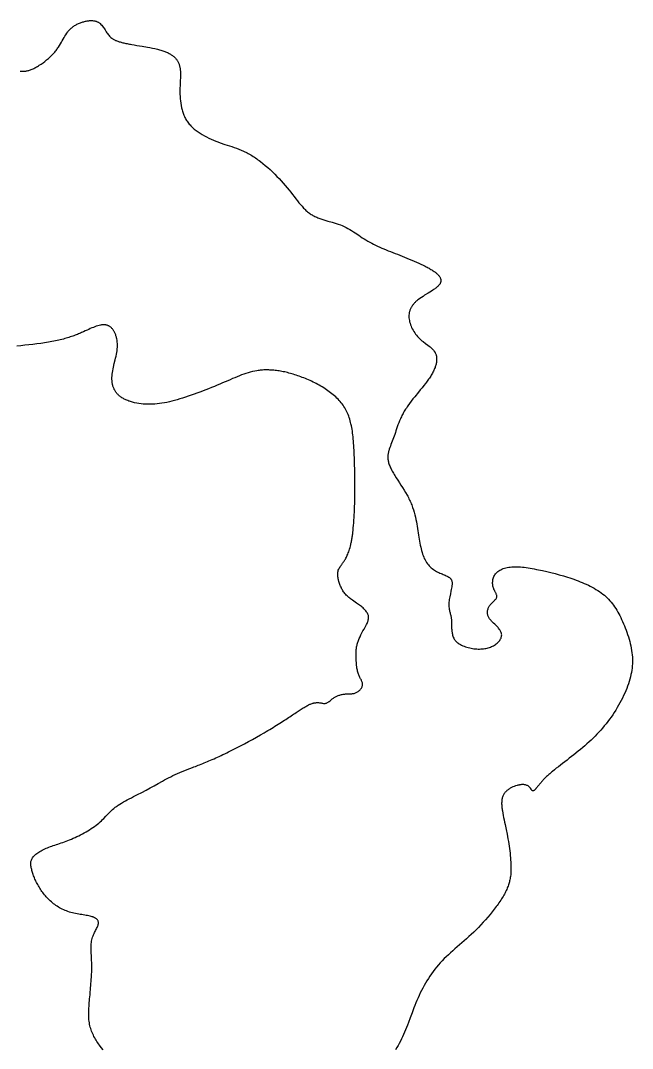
# Model space of a CAD drawing. Header units: millimetres. Extents: x -534 to 2364, y 496 to 5085.
# Drawn here: x 833 to 2199, y 2790 to 5085 of the extents above; entities that cross this region are included whole.
import ezdxf

# ---------------------------------------------------------------- set-up
doc = ezdxf.new("R2010")
doc.units = ezdxf.units.MM
doc.layers.add('192', color=7, linetype='Continuous')

msp = doc.modelspace()

# ---------------------------------------------------------------- linework, layer by layer
at = {"layer": '192', "elevation": 192}
for points in [[(831.8, 4971.8), (834.9, 4971.5), (838, 4971.4), (839.6, 4971.5), (841.1, 4971.6), (842.8, 4971.7), (844.4, 4971.9), (846.1, 4972.2), (847.7, 4972.5), (849.5, 4972.9), (851.2, 4973.4), (853, 4973.9), (854.8, 4974.5), (856.7, 4975.2), (858.6, 4976), (860.5, 4976.8), (862.5, 4977.7), (864.4, 4978.7), (866.4, 4979.8), (868.5, 4980.9), (870.5, 4982.1), (872.6, 4983.3), (874.6, 4984.6), (878.7, 4987.3), (882.9, 4990.3), (886.9, 4993.3), (890.9, 4996.6), (894.9, 4999.9), (898.7, 5003.4), (902.3, 5007), (905.7, 5010.6), (907.4, 5012.4), (909, 5014.2), (910.5, 5016.1), (912, 5017.9), (913.4, 5019.7), (914.8, 5021.6), (916.1, 5023.4), (917.3, 5025.2), (919.7, 5028.9), (921.9, 5032.5), (923.9, 5036.1), (925.9, 5039.6), (927.9, 5043.1), (929.8, 5046.4), (931.7, 5049.7), (933.7, 5053), (935.8, 5056.1), (937.9, 5059.1), (939.1, 5060.5), (940.3, 5062), (941.5, 5063.3), (942.8, 5064.7), (944.2, 5066), (945.6, 5067.3), (947.1, 5068.6), (948.6, 5069.8), (950.2, 5070.9), (951.8, 5072.1), (953.5, 5073.1), (955.2, 5074.2), (957, 5075.2), (958.7, 5076.1), (960.6, 5077), (962.4, 5077.9), (964.3, 5078.7), (966.2, 5079.5), (968.1, 5080.2), (970, 5080.9), (971.9, 5081.5), (973.8, 5082), (975.7, 5082.5), (977.6, 5083), (979.5, 5083.4), (981.4, 5083.7), (983.2, 5084), (985.1, 5084.2), (986.9, 5084.4), (988.7, 5084.5), (990.4, 5084.5), (992.1, 5084.5), (993.7, 5084.4), (995.3, 5084.2), (996.9, 5084), (998.4, 5083.7), (999.8, 5083.4), (1001.2, 5083), (1002.5, 5082.5), (1003.8, 5081.9), (1005, 5081.4), (1006.2, 5080.7), (1007.3, 5080), (1008.4, 5079.3), (1009.4, 5078.5), (1010.4, 5077.7), (1012.3, 5075.9), (1014.1, 5074.1), (1015.7, 5072.1), (1017.3, 5070), (1018.7, 5067.9), (1021.5, 5063.6), (1024.1, 5059.4), (1025.4, 5057.4), (1026.7, 5055.4), (1028.1, 5053.5), (1029.5, 5051.7), (1031, 5050), (1032.7, 5048.3), (1034.5, 5046.7), (1036.5, 5045.2), (1037.5, 5044.5), (1038.6, 5043.7), (1039.8, 5043), (1041, 5042.3), (1042.3, 5041.6), (1043.6, 5041), (1045, 5040.3), (1046.5, 5039.7), (1048, 5039.1), (1049.7, 5038.5), (1051.4, 5037.9), (1053.2, 5037.3), (1055, 5036.7), (1057, 5036.2), (1059, 5035.6), (1061.2, 5035.1), (1063.4, 5034.6), (1065.7, 5034), (1068.1, 5033.5), (1070.6, 5033), (1073.1, 5032.6), (1075.8, 5032.1), (1078.4, 5031.6), (1081.2, 5031.1), (1086.7, 5030.2), (1092.5, 5029.2), (1098.3, 5028.3), (1104.2, 5027.3), (1115.9, 5025.3), (1121.7, 5024.2), (1127.4, 5023.1), (1132.9, 5021.9), (1135.6, 5021.2), (1138.2, 5020.6), (1140.7, 5019.9), (1143.2, 5019.3), (1145.6, 5018.5), (1148, 5017.8), (1150.2, 5017.1), (1152.4, 5016.3), (1154.6, 5015.5), (1156.6, 5014.7), (1158.6, 5013.8), (1160.5, 5013), (1162.4, 5012.1), (1164.2, 5011.1), (1165.9, 5010.2), (1167.6, 5009.2), (1169.2, 5008.2), (1170.7, 5007.2), (1172.2, 5006.2), (1173.6, 5005.1), (1174.9, 5004), (1176.2, 5002.9), (1177.4, 5001.7), (1178.5, 5000.6), (1179.6, 4999.4), (1180.6, 4998.1), (1181.6, 4996.9), (1182.5, 4995.6), (1183.3, 4994.3), (1184.1, 4992.9), (1184.8, 4991.6), (1185.5, 4990.2), (1186.1, 4988.7), (1186.7, 4987.3), (1187.2, 4985.8), (1187.6, 4984.3), (1188, 4982.7), (1188.3, 4981.1), (1188.6, 4979.5), (1188.9, 4977.9), (1189.3, 4974.5), (1189.5, 4971), (1189.6, 4967.4), (1189.6, 4963.7), (1189.6, 4959.8), (1189.5, 4955.9), (1189.3, 4951.8), (1189.1, 4947.6), (1188.9, 4943.3), (1188.8, 4938.8), (1188.7, 4934.3), (1188.6, 4929.6), (1188.6, 4924.8), (1188.7, 4919.9), (1188.9, 4915), (1189.3, 4910), (1189.8, 4905), (1190.4, 4899.9), (1191.3, 4894.9), (1192.3, 4889.9), (1192.9, 4887.4), (1193.5, 4885), (1194.2, 4882.5), (1195, 4880.1), (1195.8, 4877.7), (1196.7, 4875.3), (1197.6, 4873), (1198.7, 4870.7), (1199.8, 4868.4), (1200.9, 4866.1), (1202.1, 4863.9), (1203.4, 4861.7), (1204.8, 4859.6), (1206.3, 4857.5), (1207.8, 4855.5), (1209.4, 4853.5), (1211.1, 4851.5), (1212.9, 4849.6), (1214.7, 4847.8), (1216.6, 4845.9), (1218.5, 4844.2), (1220.5, 4842.4), (1222.6, 4840.7), (1224.7, 4839.1), (1226.8, 4837.5), (1229, 4835.9), (1231.3, 4834.3), (1233.6, 4832.8), (1235.9, 4831.4), (1238.2, 4829.9), (1243.1, 4827.2), (1248, 4824.6), (1253, 4822.1), (1258.1, 4819.8), (1263.3, 4817.6), (1268.4, 4815.5), (1273.6, 4813.6), (1278.7, 4811.7), (1289, 4808.2), (1299.4, 4804.8), (1304.5, 4803.1), (1309.7, 4801.3), (1314.9, 4799.4), (1320.1, 4797.4), (1325.4, 4795.2), (1330.7, 4792.9), (1333.3, 4791.7), (1336, 4790.4), (1338.6, 4789), (1341.3, 4787.6), (1344, 4786.1), (1346.7, 4784.6), (1349.4, 4783), (1352.1, 4781.3), (1354.8, 4779.6), (1357.5, 4777.8), (1360.2, 4775.9), (1362.9, 4773.9), (1365.7, 4771.9), (1368.4, 4769.9), (1373.8, 4765.6), (1379.2, 4761.1), (1384.6, 4756.5), (1389.9, 4751.8), (1395.1, 4746.9), (1400.2, 4741.9), (1405.2, 4736.8), (1410.1, 4731.7), (1414.9, 4726.6), (1419.5, 4721.4), (1423.9, 4716.3), (1428.2, 4711.2), (1432.2, 4706.2), (1436.2, 4701.2), (1439.9, 4696.3), (1443.6, 4691.6), (1447.2, 4686.9), (1450.8, 4682.4), (1454.3, 4678), (1457.7, 4673.9), (1461.2, 4669.9), (1463, 4667.9), (1464.7, 4666.1), (1466.5, 4664.2), (1468.3, 4662.5), (1470.1, 4660.8), (1471.9, 4659.1), (1473.8, 4657.5), (1475.7, 4656), (1477.6, 4654.6), (1479.6, 4653.2), (1481.5, 4651.9), (1483.6, 4650.6), (1485.6, 4649.5), (1487.7, 4648.3), (1489.8, 4647.3), (1492, 4646.3), (1494.1, 4645.3), (1496.3, 4644.4), (1500.8, 4642.7), (1505.3, 4641.2), (1509.9, 4639.8), (1514.6, 4638.4), (1519.2, 4637.1), (1528.6, 4634.5), (1533.2, 4633.2), (1537.8, 4631.8), (1542.3, 4630.2), (1546.8, 4628.6), (1551.1, 4626.8), (1555.4, 4624.8), (1559.6, 4622.7), (1563.8, 4620.4), (1567.9, 4618), (1571.9, 4615.6), (1575.9, 4613.1), (1579.9, 4610.5), (1587.9, 4605.2), (1595.9, 4599.9), (1600, 4597.3), (1604.1, 4594.8), (1608.3, 4592.3), (1612.5, 4589.9), (1616.8, 4587.6), (1621.2, 4585.3), (1625.6, 4583.1), (1630.1, 4581), (1634.7, 4578.9), (1639.4, 4576.8), (1644.1, 4574.8), (1648.9, 4572.8), (1653.8, 4570.8), (1658.8, 4568.8), (1663.8, 4566.8), (1668.9, 4564.8), (1674.1, 4562.8), (1679.3, 4560.7), (1684.6, 4558.6), (1690, 4556.4), (1700.7, 4552.1), (1706.1, 4549.8), (1711.4, 4547.6), (1716.6, 4545.3), (1721.8, 4543), (1726.8, 4540.7), (1731.6, 4538.4), (1736.3, 4536.1), (1738.5, 4534.9), (1740.7, 4533.8), (1742.9, 4532.6), (1745, 4531.5), (1747, 4530.3), (1748.9, 4529.2), (1750.8, 4528), (1752.6, 4526.9), (1754.3, 4525.8), (1756, 4524.6), (1757.6, 4523.5), (1759.1, 4522.4), (1760.5, 4521.3), (1761.8, 4520.1), (1763.1, 4519), (1764.2, 4517.9), (1765.3, 4516.8), (1766.3, 4515.7), (1767.2, 4514.6), (1768, 4513.5), (1768.8, 4512.4), (1769.4, 4511.3), (1770, 4510.2), (1770.5, 4509.1), (1770.8, 4508.1), (1771.1, 4507), (1771.3, 4505.9), (1771.4, 4504.8), (1771.4, 4503.7), (1771.3, 4502.6), (1771.1, 4501.5), (1770.8, 4500.4), (1770.5, 4499.3), (1770, 4498.3), (1769.4, 4497.2), (1768.7, 4496.1), (1767.9, 4495), (1767, 4493.9), (1766.1, 4492.8), (1765, 4491.7), (1763.8, 4490.6), (1762.5, 4489.5), (1761.2, 4488.4), (1759.8, 4487.3), (1758.3, 4486.1), (1756.7, 4485), (1755.1, 4483.9), (1753.4, 4482.8), (1750, 4480.5), (1746.3, 4478.2), (1742.6, 4475.9), (1735.1, 4471.3), (1731.4, 4468.9), (1727.8, 4466.5), (1724.3, 4464.1), (1721, 4461.7), (1719.4, 4460.4), (1717.9, 4459.2), (1716.4, 4457.9), (1715, 4456.7), (1713.7, 4455.4), (1712.5, 4454.2), (1711.3, 4452.9), (1710.1, 4451.6), (1709.1, 4450.3), (1708.1, 4449), (1707.1, 4447.7), (1706.3, 4446.3), (1705.5, 4445), (1704.7, 4443.7), (1704, 4442.3), (1703.4, 4441), (1702.8, 4439.6), (1702.2, 4438.2), (1701.8, 4436.8), (1701.4, 4435.4), (1701, 4434), (1700.7, 4432.6), (1700.4, 4431.2), (1700.2, 4429.8), (1700, 4426.9), (1699.9, 4423.9), (1700.1, 4421), (1700.4, 4418), (1700.9, 4414.9), (1701.6, 4411.9), (1702.5, 4408.8), (1703.5, 4405.7), (1704.7, 4402.6), (1706, 4399.5), (1707.5, 4396.5), (1709.1, 4393.5), (1710.9, 4390.5), (1712.8, 4387.6), (1714.8, 4384.8), (1716.9, 4382), (1719.2, 4379.4), (1721.5, 4376.9), (1724, 4374.4), (1726.5, 4372.1), (1729.1, 4369.9), (1731.8, 4367.8), (1737.2, 4363.8), (1742.4, 4359.9), (1745, 4358), (1747.4, 4356), (1749.8, 4354), (1752, 4351.9), (1754, 4349.8), (1754.9, 4348.7), (1755.8, 4347.5), (1756.7, 4346.4), (1757.4, 4345.2), (1758.2, 4343.9), (1758.8, 4342.7), (1759.4, 4341.4), (1760, 4340), (1760.5, 4338.6), (1760.9, 4337.2), (1761.2, 4335.8), (1761.5, 4334.3), (1761.7, 4332.8), (1761.8, 4331.2), (1761.9, 4329.6), (1761.9, 4328), (1761.9, 4326.3), (1761.7, 4324.6), (1761.5, 4322.9), (1761.3, 4321.1), (1760.9, 4319.3), (1760.5, 4317.5), (1760, 4315.6), (1759.5, 4313.7), (1758.9, 4311.8), (1758.2, 4309.9), (1757.4, 4307.9), (1756.6, 4305.9), (1755.6, 4303.8), (1754.7, 4301.7), (1753.6, 4299.6), (1752.5, 4297.5), (1751.2, 4295.3), (1749.9, 4293.1), (1748.6, 4290.9), (1747.1, 4288.7), (1745.6, 4286.4), (1744, 4284.1), (1742.4, 4281.7), (1740.6, 4279.4), (1738.9, 4277), (1737, 4274.6), (1733.3, 4269.8), (1729.3, 4264.9), (1725.3, 4259.9), (1721.2, 4254.9), (1713, 4244.8), (1709, 4239.8), (1705.1, 4234.7), (1701.3, 4229.7), (1697.6, 4224.7), (1695.9, 4222.2), (1694.2, 4219.7), (1692.6, 4217.2), (1691.1, 4214.7), (1689.6, 4212.3), (1688.2, 4209.9), (1686.8, 4207.4), (1685.6, 4205), (1684.3, 4202.6), (1683.2, 4200.3), (1682.1, 4197.9), (1681, 4195.6), (1679, 4191), (1677.2, 4186.4), (1675.5, 4181.9), (1673.9, 4177.5), (1672.4, 4173.2), (1671, 4168.9), (1669.7, 4164.8), (1668.3, 4160.7), (1667, 4156.7), (1665.7, 4152.9), (1664.3, 4149.1), (1662.8, 4145.4), (1661.3, 4141.8), (1659.9, 4138.2), (1658.5, 4134.7), (1657.2, 4131.2), (1656, 4127.7), (1655, 4124.2), (1654.5, 4122.4), (1654.1, 4120.6), (1653.7, 4118.8), (1653.5, 4117), (1653.2, 4115.1), (1653.1, 4113.3), (1653, 4111.4), (1653, 4109.5), (1653, 4107.6), (1653.2, 4105.6), (1653.4, 4103.6), (1653.8, 4101.6), (1654.2, 4099.5), (1654.7, 4097.4), (1655.4, 4095.2), (1656.1, 4093), (1657, 4090.8), (1657.9, 4088.5), (1659, 4086.2), (1660.1, 4083.8), (1661.4, 4081.4), (1662.7, 4079), (1664, 4076.5), (1665.5, 4074), (1667, 4071.5), (1668.5, 4068.9), (1671.8, 4063.7), (1675.1, 4058.4), (1678.6, 4053), (1682.1, 4047.6), (1685.6, 4042.1), (1689.1, 4036.5), (1692.4, 4031), (1695.7, 4025.4), (1697.2, 4022.6), (1698.7, 4019.8), (1700.1, 4017.1), (1701.5, 4014.3), (1702.7, 4011.5), (1704, 4008.8), (1705.1, 4006), (1706.2, 4003.3), (1707.3, 4000.5), (1708.3, 3997.8), (1710.1, 3992.4), (1711.7, 3987), (1713.2, 3981.6), (1714.5, 3976.3), (1715.7, 3971.1), (1716.7, 3965.9), (1717.7, 3960.7), (1718.5, 3955.7), (1719.3, 3950.7), (1720.1, 3945.7), (1720.8, 3940.9), (1721.5, 3936.1), (1722.3, 3931.4), (1723, 3926.8), (1723.7, 3922.3), (1724.5, 3917.9), (1725.4, 3913.5), (1726.2, 3909.4), (1727.1, 3905.3), (1728.1, 3901.3), (1729.2, 3897.5), (1730.3, 3893.8), (1731.6, 3890.2), (1732.9, 3886.8), (1734.3, 3883.6), (1735.9, 3880.5), (1736.7, 3879), (1737.6, 3877.6), (1739.4, 3874.8), (1741.3, 3872.2), (1743.3, 3869.8), (1745.4, 3867.5), (1747.6, 3865.3), (1749.8, 3863.3), (1752.1, 3861.4), (1754.5, 3859.6), (1756.9, 3858), (1759.4, 3856.4), (1761.8, 3855), (1764.3, 3853.6), (1766.8, 3852.4), (1769.3, 3851.3), (1771.7, 3850.2), (1774.1, 3849.2), (1776.5, 3848.2), (1778.8, 3847.3), (1781, 3846.4), (1783.2, 3845.4), (1785.2, 3844.5), (1787.1, 3843.5), (1788.9, 3842.4), (1790.5, 3841.2), (1791.2, 3840.6), (1791.9, 3839.9), (1792.6, 3839.2), (1793.2, 3838.5), (1793.8, 3837.7), (1794.3, 3836.9), (1794.7, 3836), (1795.1, 3835.1), (1795.5, 3834.2), (1795.8, 3833.1), (1796, 3832.1), (1796.2, 3831), (1796.3, 3829.8), (1796.3, 3828.6), (1796.3, 3827.3), (1796.3, 3826), (1796.2, 3824.7), (1796.1, 3823.3), (1795.7, 3820.4), (1795.2, 3817.4), (1794.6, 3814.3), (1793.9, 3811.2), (1792.5, 3804.7), (1791.1, 3798.3), (1790.5, 3795.1), (1789.9, 3792), (1789.5, 3789), (1789.2, 3786.1), (1789.1, 3783.3), (1789.1, 3780.6), (1789.2, 3778), (1789.4, 3775.6), (1789.7, 3773.2), (1790.1, 3770.9), (1790.5, 3768.7), (1790.9, 3766.6), (1791.4, 3764.5), (1791.9, 3762.5), (1792.4, 3760.6), (1792.9, 3758.7), (1793.4, 3756.9), (1793.8, 3755.2), (1794.1, 3753.4), (1794.4, 3751.7), (1794.6, 3750.1), (1794.8, 3748.4), (1795.1, 3745.2), (1795.2, 3741.9), (1795.2, 3738.6), (1795.3, 3735.1), (1795.3, 3733.3), (1795.3, 3731.4), (1795.3, 3729.5), (1795.4, 3727.5), (1795.5, 3725.5), (1795.7, 3723.4), (1795.9, 3721.2), (1796.2, 3719.1), (1796.5, 3716.9), (1797, 3714.7), (1797.6, 3712.5), (1798.3, 3710.3), (1799.1, 3708.1), (1800.1, 3706), (1801.3, 3703.9), (1802.6, 3701.9), (1803.3, 3701), (1804.1, 3700), (1805, 3699.1), (1805.9, 3698.1), (1806.8, 3697.2), (1807.8, 3696.4), (1808.9, 3695.5), (1810, 3694.7), (1812.3, 3693.1), (1814.8, 3691.7), (1817.5, 3690.3), (1820.3, 3689), (1823.2, 3687.8), (1826.2, 3686.7), (1829.2, 3685.8), (1832.4, 3684.9), (1835.6, 3684.1), (1838.8, 3683.5), (1842, 3682.9), (1845.2, 3682.5), (1848.4, 3682.1), (1851.5, 3681.9), (1854.6, 3681.7), (1857.6, 3681.7), (1860.6, 3681.8), (1863.5, 3682), (1866.4, 3682.3), (1869.2, 3682.6), (1871.9, 3683.1), (1874.5, 3683.7), (1877.1, 3684.4), (1879.6, 3685.2), (1882.1, 3686), (1884.4, 3687), (1886.7, 3688.1), (1888.9, 3689.2), (1891, 3690.4), (1893, 3691.8), (1894.9, 3693.2), (1896.7, 3694.6), (1898.4, 3696.2), (1900, 3697.7), (1901.4, 3699.4), (1902.7, 3701), (1903.8, 3702.8), (1904.8, 3704.5), (1905.6, 3706.2), (1906.3, 3708), (1906.7, 3709.7), (1907, 3711.5), (1907.1, 3713.2), (1907, 3714.9), (1906.6, 3716.6), (1906.1, 3718.3), (1905.5, 3720), (1904.7, 3721.6), (1903.7, 3723.2), (1902.7, 3724.8), (1901.5, 3726.4), (1900.2, 3728), (1898.9, 3729.5), (1897.5, 3731), (1894.6, 3734), (1891.7, 3736.9), (1888.8, 3739.7), (1886, 3742.5), (1884.7, 3743.9), (1883.4, 3745.2), (1882.2, 3746.6), (1881.1, 3748), (1880, 3749.4), (1879.1, 3750.8), (1878.2, 3752.2), (1877.4, 3753.7), (1876.7, 3755.1), (1876.2, 3756.6), (1875.8, 3758.1), (1875.5, 3759.7), (1875.3, 3761.3), (1875.2, 3762.9), (1875.3, 3764.5), (1875.5, 3766.2), (1875.7, 3767.8), (1876.1, 3769.4), (1876.6, 3771.1), (1877.2, 3772.7), (1877.9, 3774.3), (1878.6, 3775.8), (1879.5, 3777.3), (1880.4, 3778.8), (1881.4, 3780.2), (1882.5, 3781.6), (1883.6, 3782.9), (1884.8, 3784.2), (1887.2, 3786.6), (1889.6, 3788.8), (1890.7, 3789.9), (1891.8, 3791), (1892.8, 3792), (1893.8, 3793), (1894.6, 3794.1), (1895.3, 3795.1), (1895.8, 3796.2), (1896.2, 3797.2), (1896.4, 3798.3), (1896.5, 3799.4), (1896.3, 3800.6), (1896, 3801.7), (1895.6, 3802.9), (1895.1, 3804.2), (1894.5, 3805.5), (1893.8, 3806.8), (1893, 3808.2), (1892.3, 3809.7), (1891.5, 3811.2), (1890.7, 3812.8), (1889.9, 3814.5), (1889.2, 3816.2), (1888.6, 3818), (1888, 3819.9), (1887.6, 3821.9), (1887.2, 3823.9), (1887, 3826), (1886.9, 3828.2), (1886.9, 3830.4), (1887, 3832.6), (1887.3, 3834.8), (1887.7, 3837), (1888.3, 3839.2), (1889, 3841.3), (1889.8, 3843.4), (1890.9, 3845.5), (1892.1, 3847.5), (1893.4, 3849.4), (1895, 3851.2), (1896.7, 3853), (1898.6, 3854.6), (1900.6, 3856.1), (1902.9, 3857.5), (1905.3, 3858.8), (1907.8, 3860), (1910.5, 3861.1), (1913.4, 3862), (1916.4, 3862.9), (1919.5, 3863.6), (1922.8, 3864.2), (1926.2, 3864.7), (1929.7, 3865.1), (1933.4, 3865.3), (1937.2, 3865.4), (1941.1, 3865.4), (1945.1, 3865.2), (1949.2, 3864.9), (1953.3, 3864.6), (1957.6, 3864.1), (1961.9, 3863.5), (1966.4, 3862.9), (1970.8, 3862.2), (1975.3, 3861.4), (1979.9, 3860.5), (1984.5, 3859.6), (1989.1, 3858.7), (1998.4, 3856.7), (2007.8, 3854.5), (2017.1, 3852.3), (2026.4, 3850), (2035.7, 3847.5), (2045.1, 3844.8), (2054.4, 3842), (2059.1, 3840.5), (2063.7, 3838.9), (2068.4, 3837.3), (2073.1, 3835.6), (2077.7, 3833.9), (2082.4, 3832), (2087, 3830.2), (2091.6, 3828.2), (2096.1, 3826.2), (2100.6, 3824.1), (2105, 3821.9), (2109.3, 3819.6), (2113.5, 3817.3), (2117.7, 3814.9), (2121.7, 3812.4), (2125.6, 3809.8), (2129.3, 3807.2), (2133, 3804.5), (2136.4, 3801.7), (2139.7, 3798.7), (2142.9, 3795.8), (2145.9, 3792.7), (2148.8, 3789.5), (2151.6, 3786.2), (2154.3, 3782.8), (2156.8, 3779.4), (2159.3, 3775.8), (2161.7, 3772.1), (2164, 3768.3), (2166.3, 3764.3), (2168.5, 3760.3), (2170.7, 3756.2), (2172.8, 3751.9), (2174.9, 3747.5), (2177, 3743), (2179, 3738.3), (2181, 3733.6), (2183, 3728.8), (2184.8, 3723.9), (2186.6, 3719), (2188.4, 3714), (2190, 3708.9), (2191.5, 3703.9), (2192.9, 3698.8), (2194.2, 3693.7), (2195.4, 3688.6), (2196.4, 3683.5), (2197.3, 3678.5), (2198, 3673.5), (2198.5, 3668.6), (2198.9, 3663.6), (2199.1, 3658.7), (2199.1, 3653.9), (2199, 3649), (2198.7, 3644.1), (2198.2, 3639.2), (2197.6, 3634.4), (2196.8, 3629.5), (2195.8, 3624.5), (2194.6, 3619.5), (2193.3, 3614.5), (2191.8, 3609.5), (2190.2, 3604.3), (2188.4, 3599.1), (2186.4, 3593.9), (2184.2, 3588.6), (2181.9, 3583.2), (2179.4, 3577.8), (2176.8, 3572.4), (2174.1, 3567), (2171.2, 3561.6), (2168.2, 3556.2), (2165.1, 3550.9), (2161.8, 3545.5), (2158.5, 3540.2), (2155, 3535), (2151.5, 3529.9), (2147.8, 3524.8), (2144.1, 3519.8), (2140.2, 3514.9), (2136.3, 3510.1), (2132.3, 3505.4), (2128.3, 3500.8), (2124.1, 3496.2), (2119.9, 3491.7), (2115.5, 3487.3), (2111.1, 3482.9), (2106.7, 3478.6), (2102.1, 3474.4), (2097.5, 3470.1), (2092.7, 3466), (2088, 3461.9), (2083.1, 3457.8), (2078.1, 3453.7), (2068.1, 3445.7), (2058, 3437.9), (2053, 3434), (2048, 3430.2), (2043.1, 3426.4), (2038.3, 3422.7), (2033.6, 3419.1), (2029.1, 3415.5), (2024.7, 3412), (2020.5, 3408.5), (2018.5, 3406.8), (2016.5, 3405.1), (2014.6, 3403.5), (2012.7, 3401.8), (2010.9, 3400.2), (2009.2, 3398.6), (2007.5, 3397), (2005.9, 3395.4), (2004.4, 3393.9), (2002.9, 3392.4), (2001.4, 3390.9), (2000, 3389.4), (1998.7, 3388), (1997.4, 3386.6), (1996.2, 3385.2), (1995, 3383.9), (1993.9, 3382.6), (1992.8, 3381.3), (1991.8, 3380.1), (1990.8, 3378.9), (1989.9, 3377.8), (1988.9, 3376.6), (1988.1, 3375.6), (1987.3, 3374.6), (1986.5, 3373.6), (1985.7, 3372.7), (1985, 3371.8), (1984.3, 3370.9), (1983.7, 3370.2), (1983, 3369.4), (1982.5, 3368.8), (1981.9, 3368.1), (1981.4, 3367.6), (1980.9, 3367.1), (1980.4, 3366.6), (1979.9, 3366.2), (1979.5, 3365.9), (1979.1, 3365.6), (1978.7, 3365.4), (1978.3, 3365.2), (1977.6, 3365), (1976.9, 3364.9), (1976.3, 3365), (1975.8, 3365.3), (1975.3, 3365.7), (1974.7, 3366.2), (1974.2, 3366.8), (1973.7, 3367.5), (1973.2, 3368.3), (1972.6, 3369.2), (1971.4, 3370.9), (1970.7, 3371.8), (1970, 3372.7), (1969.2, 3373.6), (1968.2, 3374.5), (1967.2, 3375.3), (1966.1, 3376.1), (1964.9, 3376.8), (1963.6, 3377.4), (1962.1, 3378), (1960.4, 3378.5), (1958.7, 3378.8), (1957.7, 3378.9), (1956.7, 3379), (1955.7, 3379.1), (1954.6, 3379.1), (1953.5, 3379.1), (1952.3, 3379.1), (1951.1, 3379), (1949.8, 3378.9), (1948.5, 3378.7), (1947.2, 3378.5), (1945.8, 3378.2), (1944.3, 3377.9), (1942.9, 3377.6), (1941.4, 3377.2), (1938.3, 3376.3), (1935.2, 3375.2), (1932, 3373.9), (1928.9, 3372.4), (1927.4, 3371.6), (1925.9, 3370.8), (1924.4, 3369.8), (1923, 3368.9), (1921.6, 3367.8), (1920.2, 3366.8), (1918.9, 3365.7), (1917.6, 3364.5), (1916.3, 3363.2), (1915.2, 3361.9), (1914.1, 3360.6), (1913, 3359.2), (1912.1, 3357.7), (1911.2, 3356.2), (1910.4, 3354.7), (1909.7, 3353), (1909.1, 3351.3), (1908.5, 3349.6), (1908.1, 3347.8), (1907.7, 3346), (1907.4, 3344.1), (1907.2, 3342.1), (1907.1, 3340.1), (1907, 3338), (1907, 3336), (1907.1, 3333.8), (1907.2, 3331.6), (1907.4, 3329.4), (1907.6, 3327.2), (1907.9, 3324.9), (1908.2, 3322.5), (1908.6, 3320.2), (1909.4, 3315.3), (1910.3, 3310.4), (1911.4, 3305.4), (1912.5, 3300.3), (1913.7, 3295.1), (1914.9, 3289.8), (1917.1, 3279.2), (1919.3, 3268.5), (1921.2, 3257.8), (1922.1, 3252.4), (1922.9, 3247.1), (1923.7, 3241.8), (1924.4, 3236.5), (1925.1, 3231.3), (1925.7, 3226.1), (1926.2, 3221), (1926.7, 3216), (1927.1, 3211), (1927.4, 3206.1), (1927.7, 3201.4), (1927.9, 3196.7), (1927.9, 3192), (1927.8, 3187.4), (1927.6, 3182.9), (1927.2, 3178.3), (1926.6, 3173.8), (1926.3, 3171.5), (1925.9, 3169.2), (1925.4, 3166.9), (1924.9, 3164.5), (1924.3, 3162.2), (1923.6, 3159.8), (1922.9, 3157.5), (1922.1, 3155.1), (1921.3, 3152.6), (1920.3, 3150.2), (1919.3, 3147.7), (1918.3, 3145.2), (1917.1, 3142.7), (1915.9, 3140.1), (1914.6, 3137.5), (1913.2, 3134.9), (1911.7, 3132.2), (1910.1, 3129.5), (1908.5, 3126.7), (1906.7, 3123.9), (1904.9, 3121.1), (1903.1, 3118.3), (1901.1, 3115.4), (1899.1, 3112.5), (1897.1, 3109.6), (1894.9, 3106.7), (1892.8, 3103.8), (1890.5, 3100.8), (1885.9, 3095), (1881.1, 3089.1), (1876.2, 3083.2), (1871.1, 3077.4), (1865.9, 3071.7), (1860.6, 3066), (1855.3, 3060.5), (1849.9, 3055.1), (1844.6, 3049.8), (1839.2, 3044.8), (1833.8, 3039.8), (1828.5, 3035.1), (1823.2, 3030.4), (1818, 3025.8), (1812.8, 3021.3), (1807.7, 3016.9), (1802.6, 3012.5), (1797.7, 3008.2), (1792.8, 3003.8), (1788, 2999.5), (1783.3, 2995), (1778.7, 2990.6), (1774.3, 2986.1), (1769.9, 2981.4), (1765.7, 2976.7), (1761.7, 2971.9), (1757.8, 2967), (1754, 2962), (1750.3, 2956.9), (1746.8, 2951.8), (1743.4, 2946.5), (1740.1, 2941.3), (1736.9, 2935.9), (1733.9, 2930.5), (1730.9, 2925.1), (1728.1, 2919.6), (1725.4, 2914.1), (1722.8, 2908.6), (1720.3, 2903.1), (1717.9, 2897.5), (1715.6, 2891.9), (1713.4, 2886.4), (1711.2, 2880.8), (1707, 2869.7), (1702.9, 2858.7), (1698.8, 2847.8), (1696.8, 2842.4), (1694.7, 2837.1), (1692.5, 2831.8), (1690.3, 2826.6), (1688, 2821.5), (1685.7, 2816.4), (1683.2, 2811.4), (1680.8, 2806.5), (1678.2, 2801.6), (1675.6, 2796.8), (1673, 2792), (1670.3, 2787.4)], [(1017, 2786.9), (1012.9, 2792.2), (1008.9, 2797.5), (1007, 2800.2), (1005.1, 2802.9), (1003.3, 2805.6), (1001.5, 2808.4), (999.8, 2811.1), (998.2, 2813.9), (996.7, 2816.8), (995.3, 2819.6), (993.9, 2822.5), (992.6, 2825.5), (991.4, 2828.5), (990.3, 2831.5), (989.3, 2834.6), (988.4, 2837.8), (987.6, 2841), (986.9, 2844.2), (986.3, 2847.5), (985.8, 2850.9), (985.5, 2854.4), (985.2, 2857.9), (985, 2861.4), (984.9, 2865.1), (984.9, 2868.8), (985, 2872.6), (985.1, 2876.4), (985.3, 2880.3), (985.6, 2884.3), (985.9, 2888.4), (986.2, 2892.5), (986.6, 2896.7), (987, 2901), (987.4, 2905.3), (987.8, 2909.7), (988.2, 2914.2), (989.1, 2923.3), (989.9, 2932.6), (990.6, 2941.9), (991.2, 2951.2), (991.4, 2955.8), (991.6, 2960.4), (991.7, 2964.9), (991.8, 2969.4), (991.8, 2973.8), (991.7, 2978.1), (991.6, 2982.4), (991.4, 2986.5), (991.2, 2990.6), (991, 2994.6), (990.8, 2998.5), (990.5, 3002.4), (990.4, 3006.1), (990.2, 3009.8), (990.2, 3013.3), (990.2, 3016.8), (990.3, 3020.2), (990.5, 3023.5), (990.8, 3026.7), (991.3, 3029.8), (991.9, 3032.8), (992.7, 3035.7), (993.6, 3038.5), (994.6, 3041.2), (995.7, 3043.8), (996.8, 3046.4), (998, 3048.8), (999.2, 3051.2), (1000.3, 3053.4), (1001.5, 3055.6), (1002.5, 3057.8), (1003.5, 3059.8), (1004.4, 3061.7), (1005.2, 3063.6), (1005.8, 3065.4), (1006.2, 3067.2), (1006.5, 3068.8), (1006.6, 3070.4), (1006.5, 3071.9), (1006.2, 3073.4), (1005.7, 3074.8), (1005.1, 3076.1), (1004.2, 3077.3), (1003.2, 3078.5), (1002, 3079.6), (1000.5, 3080.6), (999.8, 3081.1), (998.9, 3081.6), (998, 3082), (997.1, 3082.5), (996.1, 3082.9), (995.1, 3083.3), (994, 3083.7), (992.9, 3084.1), (990.5, 3084.8), (987.9, 3085.4), (985.1, 3086.1), (982.2, 3086.6), (979.1, 3087.2), (976, 3087.7), (972.7, 3088.2), (969.3, 3088.8), (965.9, 3089.3), (962.5, 3089.9), (959, 3090.6), (955.5, 3091.2), (952, 3092), (948.5, 3092.8), (945.1, 3093.7), (941.8, 3094.7), (938.5, 3095.8), (935.2, 3097), (932.1, 3098.3), (929, 3099.6), (925.9, 3101.1), (923, 3102.6), (920, 3104.2), (917.2, 3105.9), (914.4, 3107.6), (911.7, 3109.4), (909.1, 3111.3), (906.5, 3113.3), (904, 3115.3), (901.5, 3117.4), (899.1, 3119.5), (896.8, 3121.7), (894.5, 3123.9), (892.3, 3126.2), (890.2, 3128.5), (888.1, 3130.9), (886.1, 3133.3), (884.2, 3135.7), (882.3, 3138.2), (880.5, 3140.7), (878.8, 3143.1), (877.1, 3145.7), (875.5, 3148.2), (873.9, 3150.7), (872.4, 3153.2), (871, 3155.8), (869.7, 3158.3), (868.4, 3160.8), (867.1, 3163.3), (866, 3165.8), (864.9, 3168.3), (863.8, 3170.8), (862.8, 3173.2), (861.9, 3175.7), (861, 3178.1), (860.2, 3180.4), (859.5, 3182.7), (858.8, 3185), (858.2, 3187.3), (857.6, 3189.5), (857.1, 3191.6), (856.6, 3193.7), (856.3, 3195.8), (856, 3197.8), (855.8, 3199.8), (855.7, 3201.7), (855.7, 3203.6), (855.8, 3205.4), (856, 3207.3), (856.4, 3209.1), (856.9, 3210.8), (857.6, 3212.6), (858.5, 3214.3), (859.5, 3215.9), (860.6, 3217.6), (862, 3219.2), (863.6, 3220.9), (865.3, 3222.5), (867.1, 3224), (869.2, 3225.6), (871.3, 3227.1), (873.7, 3228.6), (876.1, 3230), (878.7, 3231.5), (881.3, 3232.9), (884.1, 3234.2), (887, 3235.6), (889.9, 3236.9), (893, 3238.2), (896.1, 3239.4), (899.3, 3240.6), (902.5, 3241.8), (905.8, 3243), (909.2, 3244.1), (912.6, 3245.3), (916.1, 3246.5), (919.7, 3247.7), (923.3, 3248.9), (926.9, 3250.2), (930.7, 3251.5), (934.5, 3252.9), (938.3, 3254.3), (942.2, 3255.8), (946.2, 3257.5), (950.2, 3259.2), (954.3, 3261), (958.4, 3262.9), (962.6, 3264.9), (966.7, 3267), (970.8, 3269.1), (974.9, 3271.4), (979, 3273.7), (983, 3276), (986.9, 3278.4), (990.7, 3280.8), (994.4, 3283.3), (997.9, 3285.8), (1001.4, 3288.3), (1004.6, 3290.9), (1007.7, 3293.4), (1010.6, 3295.9), (1013.3, 3298.5), (1015.9, 3301), (1018.4, 3303.5), (1023.2, 3308.6), (1028, 3313.6), (1030.4, 3316.1), (1032.9, 3318.5), (1035.5, 3321), (1038.2, 3323.5), (1041, 3325.9), (1044.1, 3328.4), (1045.7, 3329.6), (1047.4, 3330.8), (1049.1, 3332), (1050.8, 3333.2), (1054.5, 3335.6), (1058.4, 3337.9), (1062.5, 3340.3), (1066.7, 3342.7), (1071, 3345), (1075.5, 3347.4), (1080.1, 3349.8), (1084.7, 3352.2), (1094.1, 3356.9), (1103.5, 3361.8), (1112.9, 3366.7), (1122.1, 3371.7), (1131.1, 3376.7), (1140.2, 3381.8), (1149.3, 3386.9), (1153.9, 3389.4), (1158.5, 3391.8), (1163.3, 3394.3), (1168.1, 3396.7), (1173, 3399.1), (1178, 3401.4), (1183.1, 3403.7), (1188.3, 3406), (1193.7, 3408.2), (1199.2, 3410.5), (1204.9, 3412.7), (1210.7, 3415), (1216.8, 3417.3), (1219.8, 3418.5), (1223, 3419.8), (1226.1, 3421), (1229.4, 3422.3), (1232.6, 3423.6), (1236, 3424.9), (1239.4, 3426.3), (1242.8, 3427.7), (1246.3, 3429.1), (1249.8, 3430.6), (1253.5, 3432.1), (1257.1, 3433.7), (1260.9, 3435.3), (1264.7, 3436.9), (1268.5, 3438.6), (1272.5, 3440.4), (1276.5, 3442.2), (1280.5, 3444.1), (1284.7, 3446.1), (1288.8, 3448.1), (1293.1, 3450.1), (1297.4, 3452.2), (1301.7, 3454.4), (1306.1, 3456.6), (1314.9, 3461.1), (1323.8, 3465.7), (1332.8, 3470.4), (1341.7, 3475.2), (1350.6, 3480.1), (1359.5, 3485), (1368.2, 3490), (1376.7, 3494.9), (1380.9, 3497.3), (1385, 3499.7), (1389, 3502.1), (1393, 3504.5), (1396.9, 3506.9), (1400.7, 3509.2), (1404.5, 3511.5), (1408.1, 3513.8), (1411.7, 3516.1), (1415.1, 3518.3), (1418.5, 3520.5), (1421.8, 3522.6), (1425, 3524.7), (1428.1, 3526.7), (1431.2, 3528.8), (1434.1, 3530.7), (1437, 3532.6), (1439.8, 3534.5), (1442.5, 3536.3), (1445.2, 3538.1), (1447.8, 3539.8), (1450.3, 3541.5), (1452.7, 3543.1), (1455.1, 3544.7), (1457.4, 3546.2), (1459.6, 3547.6), (1461.8, 3549), (1463.9, 3550.3), (1466, 3551.5), (1468, 3552.7), (1469.9, 3553.8), (1471.8, 3554.9), (1473.6, 3555.9), (1475.4, 3556.8), (1477.2, 3557.6), (1478.8, 3558.3), (1480.5, 3559), (1482, 3559.6), (1483.6, 3560.1), (1485.1, 3560.6), (1486.5, 3561), (1487.9, 3561.3), (1489.3, 3561.5), (1490.6, 3561.7), (1491.9, 3561.9), (1493.2, 3562), (1494.4, 3562.1), (1495.6, 3562.1), (1497.8, 3562), (1500, 3561.9), (1502, 3561.6), (1503.9, 3561.4), (1505.6, 3561.1), (1507.3, 3560.8), (1508.9, 3560.5), (1510.4, 3560.4), (1511.9, 3560.3), (1513.2, 3560.4), (1514.5, 3560.6), (1515.8, 3561), (1517, 3561.5), (1518.2, 3562.1), (1519.4, 3562.8), (1520.5, 3563.5), (1521.6, 3564.4), (1523.9, 3566.3), (1526.3, 3568.3), (1528.7, 3570.3), (1530, 3571.3), (1531.4, 3572.3), (1532.8, 3573.2), (1534.3, 3574.1), (1535.8, 3575), (1537.4, 3575.8), (1539, 3576.5), (1540.6, 3577.3), (1542.3, 3577.9), (1544, 3578.5), (1545.8, 3579.1), (1547.5, 3579.6), (1549.3, 3580.1), (1551.1, 3580.5), (1552.9, 3580.8), (1554.7, 3581.1), (1556.5, 3581.3), (1558.3, 3581.4), (1561.9, 3581.6), (1569, 3581.8), (1572.4, 3582), (1574.2, 3582.2), (1575.8, 3582.5), (1577.5, 3582.8), (1579.1, 3583.3), (1580.8, 3583.8), (1582.3, 3584.5), (1583.9, 3585.3), (1585.4, 3586.1), (1586.8, 3587.1), (1588.2, 3588.2), (1589.5, 3589.4), (1590.8, 3590.6), (1591.9, 3591.9), (1592.9, 3593.2), (1593.8, 3594.6), (1594.6, 3596), (1595.3, 3597.5), (1595.8, 3598.9), (1596.2, 3600.4), (1596.4, 3601.9), (1596.4, 3603.3), (1596.3, 3604.7), (1596, 3606.2), (1595.6, 3607.6), (1595, 3609), (1594.4, 3610.5), (1593.7, 3612), (1593, 3613.5), (1592.1, 3615.1), (1591.3, 3616.7), (1590.4, 3618.4), (1589.6, 3620.1), (1588.7, 3621.9), (1587.9, 3623.8), (1587.2, 3625.7), (1586.5, 3627.8), (1585.9, 3629.9), (1585.3, 3632.1), (1584.8, 3634.4), (1584.3, 3636.7), (1584, 3639), (1583.6, 3641.4), (1583, 3646.3), (1582.6, 3651.1), (1582.3, 3655.9), (1582.2, 3658.2), (1582.1, 3660.5), (1582, 3662.7), (1581.9, 3664.9), (1581.8, 3669.1), (1581.9, 3673.1), (1582, 3677), (1582.3, 3680.9), (1582.6, 3682.8), (1582.9, 3684.7), (1583.2, 3686.7), (1583.6, 3688.6), (1584.1, 3690.6), (1584.6, 3692.6), (1585.2, 3694.6), (1585.8, 3696.7), (1586.5, 3698.7), (1587.3, 3700.8), (1588.1, 3702.9), (1589, 3705), (1590.9, 3709.3), (1592.9, 3713.5), (1595.1, 3717.8), (1597.4, 3722.1), (1599.8, 3726.4), (1602.2, 3730.6), (1604.5, 3734.8), (1605.5, 3736.8), (1606.5, 3738.9), (1607.4, 3740.9), (1608.2, 3742.9), (1608.8, 3744.9), (1609.3, 3746.9), (1609.7, 3748.8), (1609.9, 3750.7), (1609.9, 3752.6), (1609.7, 3754.5), (1609.4, 3756.3), (1608.9, 3758.1), (1608.2, 3759.9), (1607.3, 3761.7), (1606.3, 3763.4), (1605.1, 3765.1), (1603.8, 3766.8), (1602.4, 3768.5), (1600.9, 3770.1), (1599.2, 3771.8), (1597.5, 3773.4), (1595.6, 3775), (1593.7, 3776.6), (1591.7, 3778.1), (1589.6, 3779.7), (1587.5, 3781.2), (1583.1, 3784.3), (1574.1, 3790.6), (1569.8, 3793.8), (1567.7, 3795.4), (1565.6, 3797.1), (1563.7, 3798.8), (1561.8, 3800.5), (1560, 3802.2), (1558.3, 3804), (1556.8, 3805.9), (1555.3, 3807.8), (1554, 3809.7), (1552.7, 3811.6), (1551.5, 3813.6), (1550.4, 3815.6), (1549.3, 3817.6), (1548.4, 3819.7), (1547.5, 3821.7), (1546.6, 3823.8), (1545.1, 3828), (1543.8, 3832.2), (1542.6, 3836.4), (1542.1, 3838.5), (1541.6, 3840.7), (1541.3, 3842.8), (1541.1, 3844.9), (1540.9, 3847), (1540.9, 3849.2), (1541, 3851.3), (1541.3, 3853.4), (1541.7, 3855.5), (1542.3, 3857.7), (1543.1, 3859.8), (1544.1, 3861.9), (1544.7, 3863), (1545.3, 3864), (1546.7, 3866.1), (1548.3, 3868.3), (1549.2, 3869.5), (1550.1, 3870.7), (1551, 3871.9), (1551.9, 3873.2), (1552.9, 3874.6), (1553.9, 3876), (1555, 3877.5), (1556, 3879.1), (1557, 3880.8), (1558.1, 3882.6), (1559.2, 3884.5), (1560.2, 3886.6), (1561.3, 3888.7), (1562.4, 3891), (1563.4, 3893.5), (1564.4, 3896.1), (1565.5, 3898.8), (1566.5, 3901.7), (1567.4, 3904.8), (1568.4, 3908.1), (1569.3, 3911.5), (1570.2, 3915.2), (1570.6, 3917.1), (1571.1, 3919.1), (1571.5, 3921.1), (1571.9, 3923.1), (1572.3, 3925.3), (1572.7, 3927.4), (1573, 3929.7), (1573.4, 3932), (1573.7, 3934.3), (1574.1, 3936.7), (1574.4, 3939.2), (1574.7, 3941.7), (1575.3, 3946.8), (1575.8, 3952.2), (1576.3, 3957.7), (1576.8, 3963.4), (1577.2, 3969.3), (1577.6, 3975.2), (1577.9, 3981.3), (1578.2, 3987.5), (1578.5, 3993.8), (1578.7, 4000.2), (1578.9, 4006.7), (1579, 4013.2), (1579.3, 4026.3), (1579.4, 4039.6), (1579.3, 4052.8), (1579.2, 4065.8), (1579.1, 4072.3), (1579, 4078.7), (1578.9, 4085), (1578.7, 4091.2), (1578.6, 4097.3), (1578.4, 4103.2), (1578.2, 4109.1), (1577.9, 4114.8), (1577.7, 4120.3), (1577.4, 4125.7), (1577.1, 4130.9), (1576.8, 4136), (1576.5, 4141), (1576.1, 4145.9), (1575.7, 4150.6), (1575.2, 4155.1), (1574.7, 4159.6), (1574.2, 4163.9), (1573.6, 4168.2), (1572.9, 4172.3), (1572.2, 4176.3), (1571.5, 4180.2), (1570.6, 4184), (1569.7, 4187.7), (1568.8, 4191.3), (1567.8, 4194.8), (1566.7, 4198.3), (1565.5, 4201.6), (1564.2, 4204.9), (1562.9, 4208.1), (1561.4, 4211.2), (1559.9, 4214.3), (1558.3, 4217.3), (1556.6, 4220.2), (1554.8, 4223.1), (1552.8, 4225.9), (1550.8, 4228.7), (1548.7, 4231.4), (1546.4, 4234.1), (1544.1, 4236.7), (1541.7, 4239.3), (1539.1, 4241.8), (1536.5, 4244.3), (1533.8, 4246.8), (1531, 4249.2), (1528.1, 4251.5), (1525.2, 4253.8), (1522.2, 4256.1), (1519.1, 4258.3), (1516, 4260.4), (1512.8, 4262.5), (1509.6, 4264.6), (1506.3, 4266.6), (1503, 4268.6), (1499.7, 4270.5), (1496.3, 4272.3), (1492.9, 4274.1), (1489.5, 4275.9), (1486, 4277.6), (1482.6, 4279.3), (1479.1, 4280.9), (1475.6, 4282.4), (1472.2, 4283.9), (1468.7, 4285.4), (1465.3, 4286.7), (1461.8, 4288.1), (1458.4, 4289.4), (1455, 4290.6), (1451.7, 4291.8), (1448.3, 4292.9), (1445, 4294), (1441.7, 4295), (1438.4, 4296), (1435.2, 4296.9), (1432, 4297.8), (1428.8, 4298.6), (1425.6, 4299.4), (1422.5, 4300.1), (1419.4, 4300.7), (1416.3, 4301.3), (1413.2, 4301.9), (1410.2, 4302.4), (1407.2, 4302.9), (1404.2, 4303.3), (1401.2, 4303.6), (1398.3, 4303.9), (1395.4, 4304.2), (1392.6, 4304.4), (1389.7, 4304.5), (1386.9, 4304.6), (1384.1, 4304.7), (1381.4, 4304.7), (1378.7, 4304.7), (1376, 4304.6), (1373.3, 4304.4), (1370.7, 4304.2), (1368.1, 4304), (1365.5, 4303.7), (1363, 4303.4), (1360.4, 4303), (1355.5, 4302.1), (1350.6, 4301), (1345.7, 4299.8), (1340.9, 4298.4), (1336.1, 4296.9), (1331.3, 4295.2), (1326.4, 4293.4), (1321.5, 4291.5), (1316.5, 4289.5), (1311.4, 4287.4), (1306.2, 4285.2), (1300.9, 4282.9), (1295.4, 4280.5), (1289.8, 4278.1), (1283.9, 4275.6), (1277.9, 4273.1), (1271.8, 4270.5), (1265.5, 4268), (1259.2, 4265.4), (1252.7, 4262.8), (1246.2, 4260.2), (1233.2, 4255.2), (1226.6, 4252.7), (1220.1, 4250.4), (1213.7, 4248.1), (1207.2, 4245.8), (1200.9, 4243.7), (1194.7, 4241.7), (1188.6, 4239.8), (1182.6, 4238.1), (1176.7, 4236.4), (1170.8, 4234.9), (1165.1, 4233.6), (1159.5, 4232.3), (1153.9, 4231.2), (1148.4, 4230.3), (1143, 4229.5), (1137.7, 4228.8), (1132.4, 4228.3), (1127.1, 4228), (1122, 4227.9), (1116.8, 4227.9), (1111.7, 4228), (1106.7, 4228.4), (1101.7, 4228.9), (1096.9, 4229.6), (1092.1, 4230.4), (1087.4, 4231.4), (1085.1, 4232), (1082.8, 4232.6), (1080.6, 4233.2), (1078.4, 4233.9), (1076.3, 4234.6), (1074.2, 4235.3), (1072.1, 4236.1), (1070.1, 4237), (1068.1, 4237.8), (1066.2, 4238.7), (1064.4, 4239.6), (1062.6, 4240.6), (1060.8, 4241.6), (1059.1, 4242.7), (1057.5, 4243.7), (1055.9, 4244.8), (1054.4, 4246), (1052.9, 4247.2), (1051.6, 4248.4), (1050.3, 4249.6), (1049, 4250.9), (1047.8, 4252.2), (1046.7, 4253.5), (1045.7, 4254.9), (1044.7, 4256.3), (1043.8, 4257.7), (1042.9, 4259.2), (1042.1, 4260.7), (1041.4, 4262.2), (1040.7, 4263.7), (1040.1, 4265.3), (1039.5, 4266.9), (1039, 4268.5), (1038.5, 4270.1), (1038.1, 4271.8), (1037.8, 4273.5), (1037.5, 4275.2), (1037.2, 4276.9), (1037, 4278.6), (1036.9, 4280.4), (1036.7, 4284), (1036.7, 4287.7), (1036.9, 4291.4), (1037.3, 4295.2), (1037.8, 4299.1), (1038.5, 4303), (1039.3, 4307), (1040.1, 4311), (1042.1, 4319.1), (1044.1, 4327.2), (1045, 4331.3), (1045.9, 4335.4), (1046.8, 4339.5), (1047.5, 4343.5), (1048.1, 4347.6), (1048.6, 4351.6), (1048.9, 4355.5), (1048.9, 4357.5), (1049, 4359.4), (1048.9, 4363.3), (1048.6, 4367.1), (1048.1, 4370.8), (1047.4, 4374.3), (1047.1, 4376.1), (1046.6, 4377.8), (1046.2, 4379.5), (1045.6, 4381.1), (1045.1, 4382.7), (1044.5, 4384.3), (1043.9, 4385.8), (1043.2, 4387.3), (1042.6, 4388.7), (1041.8, 4390.1), (1041.1, 4391.4), (1040.3, 4392.7), (1039.5, 4394), (1038.6, 4395.1), (1037.7, 4396.2), (1036.8, 4397.3), (1035.9, 4398.3), (1035, 4399.2), (1034, 4400.1), (1033, 4400.9), (1031.9, 4401.6), (1030.9, 4402.3), (1029.8, 4402.9), (1028.7, 4403.4), (1027.6, 4403.9), (1026.4, 4404.3), (1025.3, 4404.6), (1024.1, 4404.9), (1022.9, 4405.1), (1021.6, 4405.3), (1020.4, 4405.4), (1019.1, 4405.4), (1017.8, 4405.4), (1016.5, 4405.3), (1015.1, 4405.2), (1013.7, 4405.1), (1012.3, 4404.9), (1010.9, 4404.6), (1008, 4403.9), (1005, 4403.1), (1001.8, 4402.1), (998.6, 4401), (995.3, 4399.7), (991.9, 4398.3), (988.4, 4396.8), (984.8, 4395.2), (981.1, 4393.4), (977.2, 4391.6), (973.1, 4389.8), (971, 4388.8), (968.8, 4387.9), (966.6, 4386.9), (964.3, 4386), (962, 4385), (959.6, 4384), (957.1, 4383), (954.6, 4382), (952, 4381.1), (949.3, 4380.1), (946.6, 4379.1), (943.7, 4378.2), (940.8, 4377.2), (937.8, 4376.3), (934.8, 4375.4), (931.6, 4374.5), (928.3, 4373.6), (925, 4372.7), (921.5, 4371.8), (918, 4371), (914.4, 4370.2), (910.6, 4369.4), (906.8, 4368.6), (902.9, 4367.9), (898.9, 4367.2), (894.8, 4366.5), (890.7, 4365.8), (886.5, 4365.2), (882.2, 4364.5), (877.9, 4363.9), (869.1, 4362.8), (860.3, 4361.7), (851.3, 4360.7), (842.3, 4359.7), (833.3, 4358.8), (824.4, 4358)]]:
    msp.add_lwpolyline(points, dxfattribs=at)

doc.saveas('drawing.dxf')
